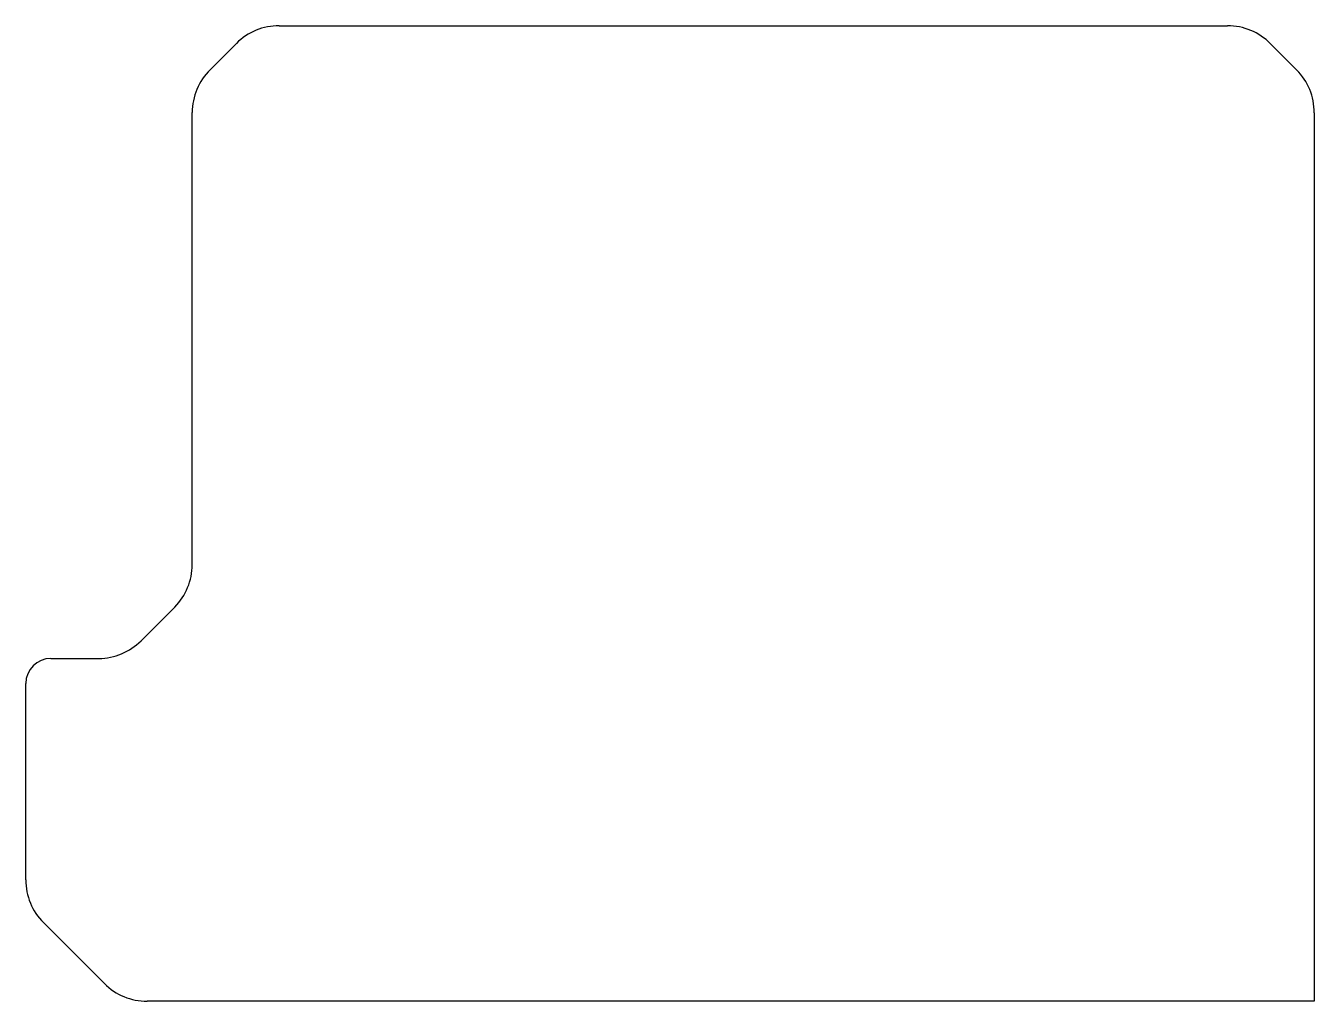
# Model space of a CAD drawing. Extents: x 35.9 to 61.6, y -108.6 to -89.2.
import ezdxf

# ---------------------------------------------------------------- set-up
doc = ezdxf.new("R2010")
doc.units = 0
doc.layers.add('BLACK', color=7, linetype='CONTINUOUS')

msp = doc.modelspace()

# ---------------------------------------------------------------- linework, layer by layer
at = {"layer": 'BLACK', "linetype": 'CONTINUOUS'}
for p, q in [((40.966252, -89.21), (59.8579, -89.21)), ((39.587347, -90.085153), (40.1111, -89.5614)), ((60.712449, -89.567449), (61.2336, -90.0886)), ((39.23, -99.9478), (39.23, -90.9396)), ((61.585, -90.943752), (61.585, -108.645)), ((38.2114, -101.4636), (38.884247, -100.790753)), ((36.415, -101.815), (37.369572, -101.815)), ((35.915, -106.229194), (35.915, -102.315)), ((37.482275, -108.293525), (36.266475, -107.077725)), ((40.07, -108.645), (38.3308, -108.645)), ((61.585, -108.645), (40.07, -108.645))]:
    msp.add_line(p, q, dxfattribs=at)
at = {"layer": 'BLACK'}
for centre, radius, start, end in [((40.9594, -90.4097), 1.199677, 89.6727628, 135), ((59.8578, -90.4105), 1.2005, 44.6085845, 89.9952273), ((40.4305, -90.9397), 1.2005, 134.615469, 179.9952273), ((60.3853, -90.9369), 1.199677, -0.3272371, 45), ((38.0295, -99.9478), 1.2005, -44.60197, 0), ((37.3631, -100.6153), 1.199677, -89.6909105, -45), ((36.415, -102.315), 0.5, 90, 180), ((37.115, -106.2292), 1.199996, -180.0002865, -135), ((38.3308, -107.445), 1.2, -135, -90)]:
    msp.add_arc(centre, radius, start, end, dxfattribs=at)

doc.saveas('drawing.dxf')
